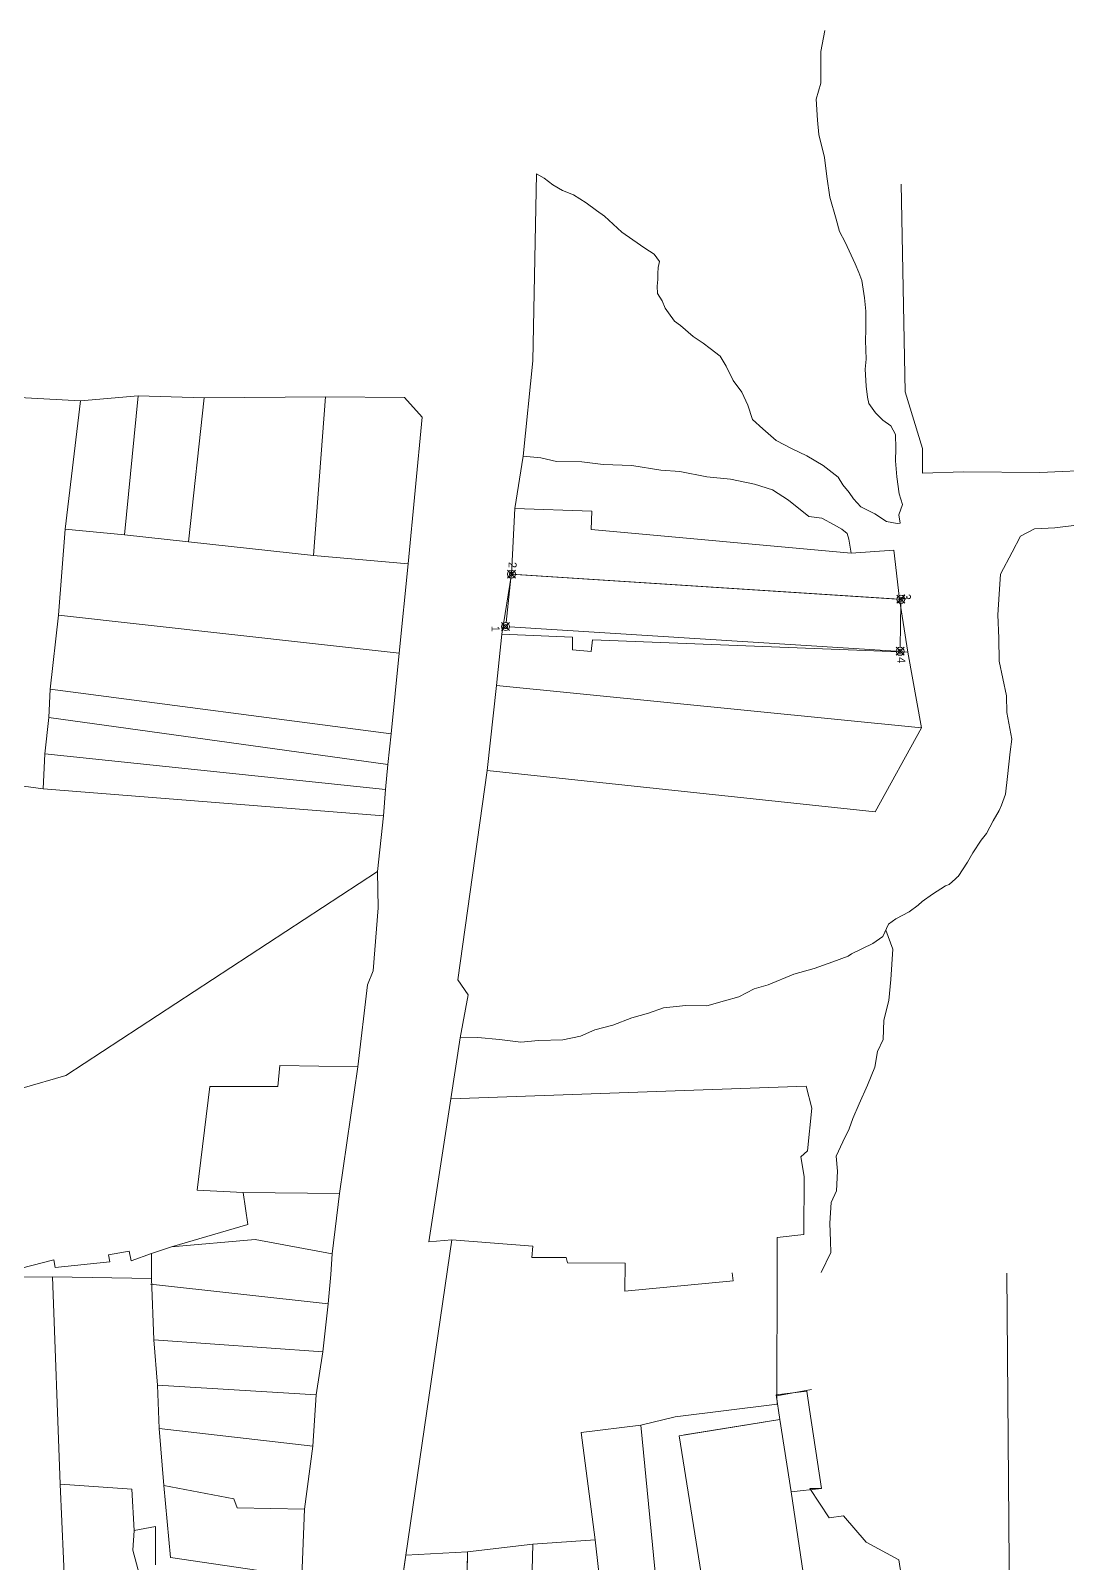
# Model space of a CAD drawing. Header units: millimetres. Extents: x 613361 to 614677, y 1317501 to 1318598.
# Drawn here: x 613711.9 to 613841.5, y 1318345.1 to 1318536.6 of the extents above; entities that cross this region are included whole.
import ezdxf
from ezdxf.enums import TextEntityAlignment as Align

# ---------------------------------------------------------------- set-up
doc = ezdxf.new("R2010")
doc.units = ezdxf.units.MM
doc.header["$PDMODE"] = 35
doc.header["$PDSIZE"] = 0.5
for name, color, linetype in [('2', 7, 'Continuous'), ('6', 7, 'Continuous'), ('CVL_CUADCON_TIT', 1, 'Continuous')]:
    doc.layers.add(name, color=color, linetype=linetype)
doc.layers.add('Nivel 2', color=7, linetype='Continuous', lineweight=0)
doc.styles.get("Standard").update_dxf_attribs({"font": 'TCCM____.TTF'})

msp = doc.modelspace()

# ---------------------------------------------------------------- linework, layer by layer
at = {"color": 1, "linetype": 'ByBlock', "lineweight": 0, "flags": 128}
msp.add_lwpolyline([(613766.19765, 1318328.37079), (613756.17948, 1318327.3679), (613758.81965, 1318346.10579), (613766.54065, 1318346.50379), (613766.19765, 1318328.37079)], dxfattribs=at)
at = {"layer": '2', "color": 1, "linetype": 'ByBlock', "lineweight": 0}
for p, q in [((613748.44565, 1318371.49179), (613749.11965, 1318377.48879)), ((613727.34765, 1318372.99879), (613748.44565, 1318371.49179)), ((613727.78965, 1318367.31379), (613727.34765, 1318372.99879)), ((613748.44565, 1318371.49179), (613747.61565, 1318366.10379)), ((613747.61565, 1318366.10379), (613727.78965, 1318367.31379)), ((613727.78965, 1318367.31379), (613727.97665, 1318361.93079)), ((613747.61565, 1318366.10379), (613747.19865, 1318359.70179)), ((613809.55565, 1318366.80579), (613805.19065, 1318366.01879)), ((613805.24765, 1318364.95279), (613792.50265, 1318363.35779)), ((613805.19065, 1318366.01879), (613805.24765, 1318364.95279)), ((613780.72565, 1318361.41279), (613788.19065, 1318362.31779)), ((613792.50265, 1318363.35779), (613788.19065, 1318362.31779)), ((613788.19065, 1318362.31779), (613791.23265, 1318331.05079)), ((613727.97665, 1318361.93079), (613747.19865, 1318359.70179)), ((613727.97665, 1318361.93079), (613728.58065, 1318354.77379)), ((613782.48765, 1318348.01479), (613780.72565, 1318361.41279)), ((613747.19865, 1318359.70179), (613746.18065, 1318351.82479)), ((613717.10065, 1318321.69779), (613715.62065, 1318354.95479)), ((613715.62065, 1318354.95479), (613724.56865, 1318354.34479)), ((613737.33065, 1318353.14679), (613728.58065, 1318354.77379)), ((613728.58065, 1318354.77379), (613729.39865, 1318345.78879)), ((613724.56865, 1318354.34479), (613724.85465, 1318349.16579)), ((613737.74465, 1318351.98079), (613737.33065, 1318353.14679)), ((613809.32865, 1318354.41179), (613810.75165, 1318354.41979)), ((613811.73965, 1318350.76879), (613809.32865, 1318354.41179)), ((613746.18065, 1318351.82479), (613737.74465, 1318351.98079)), ((613745.82765, 1318343.39179), (613746.18065, 1318351.82479)), ((613813.51665, 1318350.98179), (613811.73965, 1318350.76879)), ((613816.38365, 1318347.69679), (613813.51665, 1318350.98179)), ((613724.71765, 1318346.72779), (613724.85465, 1318349.16579)), ((613724.85465, 1318349.16579), (613727.54465, 1318349.68879)), ((613727.54465, 1318349.68879), (613727.52465, 1318344.86379)), ((613774.71565, 1318347.46379), (613766.54065, 1318346.50379)), ((613774.50965, 1318339.79379), (613774.71565, 1318347.46379)), ((613782.48765, 1318348.01479), (613774.71565, 1318347.46379)), ((613784.47965, 1318330.09879), (613782.48765, 1318348.01479)), ((613820.46265, 1318345.48479), (613816.38365, 1318347.69679)), ((613726.95565, 1318338.35979), (613724.71765, 1318346.72779)), ((613729.39865, 1318345.78879), (613745.82765, 1318343.39179)), ((613758.81965, 1318346.10579), (613766.54065, 1318346.50379)), ((613766.54065, 1318346.50379), (613766.19765, 1318328.37079)), ((613820.93965, 1318342.28779), (613820.46265, 1318345.48479))]:
    msp.add_line(p, q, dxfattribs=at)
msp.add_lwpolyline([(613758.81965, 1318346.10579), (613756.67565, 1318331.36479), (613760.10365, 1318327.77879), (613766.19765, 1318328.37079)], dxfattribs=at)
at = {"layer": '6', "color": 1, "linetype": 'ByBlock', "lineweight": 0}
for p, q in [((613758.81965, 1318346.10579), (613764.56765, 1318385.49779)), ((613805.19065, 1318366.01879), (613805.24565, 1318381.39979)), ((613715.62065, 1318354.95479), (613714.64565, 1318380.85079)), ((613727.04565, 1318380.66679), (613727.34765, 1318372.99879))]:
    msp.add_line(p, q, dxfattribs=at)
msp.add_lwpolyline([(613833.95765, 1318381.31479), (613834.26865, 1318339.82279), (613830.63565, 1318335.79079), (613825.50665, 1318335.25379)], dxfattribs=at)
at = {"layer": 'CVL_CUADCON_TIT', "color": 1, "linetype": 'ByBlock', "lineweight": 0, "ltscale": 0.5, "flags": 128}
for points in [[(613793.00627, 1318361.01827), (613797.71952, 1318331.55019), (613810.0388, 1318333.47283), (613810.0388, 1318333.47283), (613806.98863, 1318354.01132), (613810.76599, 1318354.42548), (613809.2885, 1318364.29538), (613808.9478, 1318366.57128), (613805.11506, 1318366.11336), (613805.59083, 1318363.04019), (613801.50479, 1318362.38442), (613793.00627, 1318361.01827)], [(613810.0388, 1318333.47283), (613797.71951, 1318331.55025), (613793.00627, 1318361.01827), (613805.59067, 1318363.04123), (613806.98863, 1318354.01132), (613810.0388, 1318333.47283)], [(613805.59067, 1318363.04123), (613793.64621, 1318361.12114)]]:
    msp.add_lwpolyline(points, dxfattribs=at)
at = {"layer": 'Nivel 2', "color": 1, "linetype": 'ByBlock', "lineweight": 0}
for p, q in [((613821.26365, 1318491.44679), (613820.73565, 1318517.43679)), ((613821.26365, 1318491.44679), (613820.73565, 1318517.43679)), ((613718.15465, 1318490.35079), (613708.99465, 1318490.84979)), ((613718.15465, 1318490.35079), (613708.99465, 1318490.84979)), ((613725.37465, 1318490.95879), (613718.15465, 1318490.35079)), ((613725.37465, 1318490.95879), (613718.15465, 1318490.35079)), ((613725.37465, 1318490.95879), (613723.65765, 1318473.60079)), ((613725.37465, 1318490.95879), (613723.65765, 1318473.60079)), ((613733.61765, 1318490.70879), (613725.37465, 1318490.95879)), ((613733.61765, 1318490.70879), (613725.37465, 1318490.95879)), ((613733.61765, 1318490.70879), (613731.65065, 1318472.73879)), ((613733.61765, 1318490.70879), (613731.65065, 1318472.73879)), ((613748.77565, 1318490.86079), (613733.61765, 1318490.70879)), ((613748.77565, 1318490.86079), (613733.61765, 1318490.70879)), ((613747.27965, 1318471.01179), (613748.77565, 1318490.86079)), ((613747.27965, 1318471.01179), (613748.77565, 1318490.86079)), ((613823.39565, 1318484.38979), (613821.26365, 1318491.44679)), ((613823.39565, 1318484.38979), (613821.26365, 1318491.44679)), ((613718.15465, 1318490.35079), (613716.22565, 1318474.31479)), ((613718.15465, 1318490.35079), (613716.22565, 1318474.31479)), ((613773.49765, 1318483.44679), (613772.47265, 1318476.87779)), ((613773.49765, 1318483.44679), (613772.47265, 1318476.87779)), ((613823.41665, 1318481.28679), (613823.39565, 1318484.38979)), ((613823.41665, 1318481.28679), (613823.39565, 1318484.38979)), ((613828.55265, 1318481.47379), (613823.41665, 1318481.28679)), ((613828.55265, 1318481.47379), (613823.41665, 1318481.28679)), ((613838.06665, 1318481.38479), (613828.55265, 1318481.47379)), ((613838.06665, 1318481.38479), (613828.55265, 1318481.47379)), ((613847.77965, 1318481.80579), (613838.06665, 1318481.38479)), ((613847.77965, 1318481.80579), (613838.06665, 1318481.38479)), ((613772.01765, 1318468.68479), (613772.47265, 1318476.87779)), ((613772.01765, 1318468.68479), (613772.47265, 1318476.87779)), ((613772.47265, 1318476.87779), (613782.08965, 1318476.53479)), ((613772.47265, 1318476.87779), (613782.08965, 1318476.53479)), ((613782.08965, 1318476.53479), (613782.00265, 1318474.24479)), ((613782.08965, 1318476.53479), (613782.00265, 1318474.24479)), ((613716.22565, 1318474.31479), (613715.43165, 1318463.57579)), ((613716.22565, 1318474.31479), (613715.43165, 1318463.57579)), ((613716.22565, 1318474.31479), (613723.65765, 1318473.60079)), ((613716.22565, 1318474.31479), (613723.65765, 1318473.60079)), ((613723.65765, 1318473.60079), (613731.65065, 1318472.73879)), ((613723.65765, 1318473.60079), (613731.65065, 1318472.73879)), ((613782.00265, 1318474.24479), (613814.47765, 1318471.30779)), ((613782.00265, 1318474.24479), (613814.47765, 1318471.30779)), ((613731.65065, 1318472.73879), (613747.27965, 1318471.01179)), ((613731.65065, 1318472.73879), (613747.27965, 1318471.01179)), ((613814.47765, 1318471.30779), (613819.81665, 1318471.69979)), ((613814.47765, 1318471.30779), (613819.81665, 1318471.69979)), ((613819.81665, 1318471.69979), (613820.51865, 1318465.54879)), ((613819.81665, 1318471.69979), (613820.51865, 1318465.54879)), ((613759.13865, 1318469.97179), (613747.27965, 1318471.01179)), ((613759.13865, 1318469.97179), (613747.27965, 1318471.01179)), ((613759.13865, 1318469.97179), (613757.99165, 1318458.82379)), ((613759.13865, 1318469.97179), (613757.99165, 1318458.82379)), ((613772.01765, 1318468.68479), (613770.84665, 1318461.19879)), ((613772.01765, 1318468.68479), (613770.84665, 1318461.19879)), ((613820.51865, 1318465.54879), (613772.01765, 1318468.68479)), ((613820.51865, 1318465.54879), (613772.01765, 1318468.68479)), ((613821.57965, 1318458.94379), (613820.51865, 1318465.54879)), ((613821.57965, 1318458.94379), (613820.51865, 1318465.54879)), ((613715.43165, 1318463.57579), (613714.37465, 1318454.31079)), ((613715.43165, 1318463.57579), (613714.37465, 1318454.31079)), ((613757.99165, 1318458.82379), (613715.43165, 1318463.57579)), ((613757.99165, 1318458.82379), (613715.43165, 1318463.57579)), ((613770.17665, 1318454.78479), (613770.84665, 1318461.19879)), ((613770.17665, 1318454.78479), (613770.84665, 1318461.19879)), ((613770.84665, 1318461.19879), (613779.64965, 1318460.79979)), ((613770.84665, 1318461.19879), (613779.64965, 1318460.79979)), ((613779.64965, 1318460.79979), (613779.66065, 1318459.22279)), ((613779.64965, 1318460.79979), (613779.66065, 1318459.22279)), ((613782.00165, 1318459.03479), (613782.14465, 1318460.46079)), ((613782.00165, 1318459.03479), (613782.14465, 1318460.46079)), ((613782.14465, 1318460.46079), (613821.57965, 1318458.94379)), ((613782.14465, 1318460.46079), (613821.57965, 1318458.94379)), ((613756.99065, 1318448.74479), (613757.99165, 1318458.82379)), ((613756.99065, 1318448.74479), (613757.99165, 1318458.82379)), ((613779.66065, 1318459.22279), (613782.00165, 1318459.03479)), ((613779.66065, 1318459.22279), (613782.00165, 1318459.03479)), ((613821.57965, 1318458.94379), (613823.27065, 1318449.49279)), ((613821.57965, 1318458.94379), (613823.27065, 1318449.49279)), ((613714.19465, 1318450.74879), (613714.37465, 1318454.31079)), ((613714.19465, 1318450.74879), (613714.37465, 1318454.31079)), ((613714.37465, 1318454.31079), (613756.99065, 1318448.74479)), ((613714.37465, 1318454.31079), (613756.99065, 1318448.74479)), ((613768.97565, 1318444.14579), (613770.17665, 1318454.78479)), ((613768.97565, 1318444.14579), (613770.17665, 1318454.78479)), ((613823.27065, 1318449.49279), (613770.17665, 1318454.78479)), ((613823.27065, 1318449.49279), (613770.17665, 1318454.78479)), ((613714.19465, 1318450.74879), (613713.71565, 1318446.21779)), ((613714.19465, 1318450.74879), (613713.71565, 1318446.21779)), ((613756.55765, 1318444.87679), (613714.19465, 1318450.74879)), ((613756.55765, 1318444.87679), (613714.19465, 1318450.74879)), ((613756.99065, 1318448.74479), (613756.55765, 1318444.87679)), ((613756.99065, 1318448.74479), (613756.55765, 1318444.87679)), ((613823.27065, 1318449.49279), (613817.48965, 1318438.97579)), ((613823.27065, 1318449.49279), (613817.48965, 1318438.97579)), ((613713.49065, 1318441.84179), (613713.71565, 1318446.21779)), ((613713.49065, 1318441.84179), (613713.71565, 1318446.21779)), ((613713.71565, 1318446.21779), (613756.27365, 1318441.77179)), ((613713.71565, 1318446.21779), (613756.27365, 1318441.77179)), ((613756.27365, 1318441.77179), (613756.55765, 1318444.87679)), ((613756.27365, 1318441.77179), (613756.55765, 1318444.87679)), ((613768.97565, 1318444.14579), (613765.33265, 1318417.97479)), ((613768.97565, 1318444.14579), (613765.33265, 1318417.97479)), ((613817.48965, 1318438.97579), (613768.97565, 1318444.14579)), ((613817.48965, 1318438.97579), (613768.97565, 1318444.14579)), ((613710.12965, 1318442.32779), (613713.49065, 1318441.84179)), ((613710.12965, 1318442.32779), (613713.49065, 1318441.84179)), ((613756.04065, 1318438.46379), (613713.49065, 1318441.84179)), ((613756.04065, 1318438.46379), (613713.49065, 1318441.84179)), ((613756.27365, 1318441.77179), (613756.04065, 1318438.46379)), ((613756.27365, 1318441.77179), (613756.04065, 1318438.46379)), ((613756.04065, 1318438.46379), (613755.27265, 1318431.53979)), ((613756.04065, 1318438.46379), (613755.27265, 1318431.53979)), ((613716.32165, 1318406.04879), (613755.27265, 1318431.53979)), ((613716.32165, 1318406.04879), (613755.27265, 1318431.53979)), ((613755.27265, 1318431.53979), (613755.35365, 1318426.96279)), ((613755.27265, 1318431.53979), (613755.35365, 1318426.96279)), ((613755.35365, 1318426.96279), (613754.74465, 1318419.12479)), ((613755.35365, 1318426.96279), (613754.74465, 1318419.12479)), ((613754.74465, 1318419.12479), (613754.04365, 1318417.33979)), ((613754.74465, 1318419.12479), (613754.04365, 1318417.33979)), ((613765.33265, 1318417.97479), (613766.61765, 1318416.10079)), ((613765.33265, 1318417.97479), (613766.61765, 1318416.10079)), ((613754.04365, 1318417.33979), (613752.83965, 1318407.10679)), ((613754.04365, 1318417.33979), (613752.83965, 1318407.10679)), ((613766.61765, 1318416.10079), (613765.63565, 1318410.75279)), ((613766.61765, 1318416.10079), (613765.63565, 1318410.75279)), ((613765.63565, 1318410.75279), (613764.46465, 1318403.11479)), ((613765.63565, 1318410.75279), (613764.46465, 1318403.11479)), ((613743.07165, 1318407.29579), (613742.83465, 1318404.64879)), ((613743.07165, 1318407.29579), (613742.83465, 1318404.64879)), ((613752.83965, 1318407.10679), (613743.07165, 1318407.29579)), ((613752.83965, 1318407.10679), (613743.07165, 1318407.29579)), ((613752.83965, 1318407.10679), (613750.55365, 1318391.27079)), ((613752.83965, 1318407.10679), (613750.55365, 1318391.27079)), ((613710.88865, 1318404.43579), (613716.32165, 1318406.04879)), ((613710.88865, 1318404.43579), (613716.32165, 1318406.04879)), ((613734.33865, 1318404.64279), (613732.74565, 1318391.71179)), ((613734.33865, 1318404.64279), (613732.74565, 1318391.71179)), ((613742.83465, 1318404.64879), (613734.33865, 1318404.64279)), ((613742.83465, 1318404.64879), (613734.33865, 1318404.64279)), ((613764.46465, 1318403.11479), (613808.86465, 1318404.68279)), ((613764.46465, 1318403.11479), (613808.86465, 1318404.68279)), ((613808.86465, 1318404.68279), (613809.59565, 1318401.94079)), ((613808.86465, 1318404.68279), (613809.59565, 1318401.94079)), ((613764.46465, 1318403.11479), (613761.68365, 1318385.24079)), ((613764.46465, 1318403.11479), (613761.68365, 1318385.24079)), ((613809.59565, 1318401.94079), (613809.02065, 1318396.59579)), ((613809.59565, 1318401.94079), (613809.02065, 1318396.59579)), ((613809.02065, 1318396.59579), (613808.21065, 1318395.87779)), ((613809.02065, 1318396.59579), (613808.21065, 1318395.87779)), ((613808.21065, 1318395.87779), (613808.63465, 1318393.38879)), ((613808.21065, 1318395.87779), (613808.63465, 1318393.38879)), ((613808.63465, 1318393.38879), (613808.58065, 1318386.16479)), ((613808.63465, 1318393.38879), (613808.58065, 1318386.16479)), ((613732.74565, 1318391.71179), (613738.49665, 1318391.39379)), ((613732.74565, 1318391.71179), (613738.49665, 1318391.39379)), ((613738.49665, 1318391.39379), (613739.08165, 1318387.42979)), ((613750.55365, 1318391.27079), (613738.49665, 1318391.39379)), ((613750.55365, 1318391.27079), (613738.49665, 1318391.39379)), ((613738.49665, 1318391.39379), (613739.08165, 1318387.42979)), ((613749.63665, 1318383.73679), (613750.55365, 1318391.27079)), ((613749.63665, 1318383.73679), (613750.55365, 1318391.27079)), ((613739.08165, 1318387.42979), (613729.53665, 1318384.61979)), ((613739.08165, 1318387.42979), (613729.53665, 1318384.61979)), ((613729.53665, 1318384.61979), (613740.01065, 1318385.55479)), ((613729.53665, 1318384.61979), (613740.01065, 1318385.55479)), ((613740.01065, 1318385.55479), (613749.63665, 1318383.73679)), ((613740.01065, 1318385.55479), (613749.63665, 1318383.73679)), ((613758.81965, 1318346.10579), (613764.56765, 1318385.49779)), ((613761.68365, 1318385.24079), (613764.56765, 1318385.49779)), ((613761.68365, 1318385.24079), (613764.56765, 1318385.49779)), ((613764.56765, 1318385.49779), (613774.68465, 1318384.69079)), ((613808.58065, 1318386.16479), (613805.22565, 1318385.78579)), ((613808.58065, 1318386.16479), (613805.22565, 1318385.78579)), ((613805.22565, 1318385.78579), (613805.24565, 1318381.39979)), ((613805.22565, 1318385.78579), (613805.24565, 1318381.39979)), ((613721.65865, 1318383.60079), (613724.24965, 1318384.07579)), ((613721.65865, 1318383.60079), (613724.24965, 1318384.07579)), ((613721.81665, 1318382.73679), (613721.65865, 1318383.60079)), ((613721.81665, 1318382.73679), (613721.65865, 1318383.60079)), ((613724.24965, 1318384.07579), (613724.51265, 1318382.85679)), ((613724.24965, 1318384.07579), (613724.51265, 1318382.85679)), ((613724.51265, 1318382.85679), (613727.04965, 1318383.78879)), ((613724.51265, 1318382.85679), (613727.04965, 1318383.78879)), ((613727.04965, 1318383.78879), (613727.04565, 1318380.66679)), ((613727.04965, 1318383.78879), (613727.04565, 1318380.66679)), ((613729.53665, 1318384.61979), (613727.04965, 1318383.78879)), ((613729.53665, 1318384.61979), (613727.04965, 1318383.78879)), ((613749.63665, 1318383.73679), (613749.45165, 1318381.17479)), ((613749.63665, 1318383.73679), (613749.45165, 1318381.17479)), ((613774.68465, 1318384.69079), (613774.59265, 1318383.26779)), ((613774.59265, 1318383.26779), (613778.86065, 1318383.29179)), ((613778.86065, 1318383.29179), (613779.01765, 1318382.63279)), ((613706.31165, 1318380.80479), (613714.84565, 1318382.99579)), ((613706.31165, 1318380.80479), (613714.84565, 1318382.99579)), ((613714.84565, 1318382.99579), (613715.00465, 1318382.02979)), ((613714.84565, 1318382.99579), (613715.00465, 1318382.02979)), ((613715.00465, 1318382.02979), (613721.81665, 1318382.73679)), ((613715.00465, 1318382.02979), (613721.81665, 1318382.73679)), ((613779.01765, 1318382.63279), (613786.23365, 1318382.57179)), ((613786.23365, 1318382.57179), (613786.20465, 1318379.06679)), ((613799.76465, 1318380.36179), (613799.60565, 1318381.37679)), ((613805.19065, 1318366.01879), (613805.24565, 1318381.39979)), ((613714.64565, 1318380.85079), (613706.31165, 1318380.80479)), ((613715.62065, 1318354.95479), (613714.64565, 1318380.85079)), ((613714.64565, 1318380.85079), (613727.04565, 1318380.66679)), ((613749.11965, 1318377.48879), (613726.89765, 1318379.95479)), ((613727.04565, 1318380.66679), (613727.34765, 1318372.99879)), ((613749.11965, 1318377.48879), (613749.45165, 1318381.17479)), ((613786.20465, 1318379.06679), (613799.76465, 1318380.36179)), ((613748.44565, 1318371.49179), (613749.11965, 1318377.48879))]:
    msp.add_line(p, q, dxfattribs=at)
at = {"layer": 'Nivel 2', "color": 1, "linetype": 'ByBlock', "lineweight": 0, "flags": 128}
for points in [[(613775.14665, 1318518.70979), (613776.11665, 1318518.15679), (613777.19065, 1318517.34979), (613778.41565, 1318516.64579), (613779.79265, 1318516.09579), (613781.37665, 1318515.08879), (613782.65465, 1318514.13079), (613783.67665, 1318513.42579), (613785.82665, 1318511.40479), (613787.20665, 1318510.44779), (613788.68865, 1318509.43979), (613789.86365, 1318508.68479), (613790.53065, 1318507.77379), (613790.38365, 1318507.00979), (613790.33765, 1318506.24679), (613790.34265, 1318505.48379), (613790.24665, 1318504.66879), (613790.30265, 1318503.75379), (613790.86865, 1318502.84179), (613791.23065, 1318501.92879), (613791.64165, 1318501.32079), (613792.41165, 1318500.30879), (613793.17865, 1318499.75379), (613794.76465, 1318498.39079), (613795.99065, 1318497.53479), (613796.85965, 1318496.87879), (613798.13865, 1318495.92079), (613798.85865, 1318494.65379), (613799.73565, 1318492.87979), (613800.81365, 1318491.41179), (613801.58665, 1318489.78879), (613802.15865, 1318488.01279), (613803.43765, 1318486.85079), (613805.12665, 1318485.38679), (613807.11765, 1318484.33179), (613808.95465, 1318483.47979), (613810.99665, 1318482.27279), (613812.88865, 1318480.80979), (613813.45465, 1318479.84679), (613814.22465, 1318478.88579), (613814.78965, 1318478.07579), (613815.71165, 1318477.11479), (613817.44665, 1318476.21079), (613818.92865, 1318475.25479), (613820.25265, 1318475.00879), (613820.60865, 1318475.06279), (613820.44965, 1318476.07879), (613820.89865, 1318477.40379), (613820.48265, 1318478.72379), (613820.21465, 1318480.85879), (613820.04865, 1318482.84179), (613820.08965, 1318484.36779), (613820.02665, 1318486.14779), (613819.45965, 1318487.21279), (613818.43765, 1318487.91779), (613817.51665, 1318488.82679), (613816.69465, 1318489.99179), (613816.53665, 1318490.80479), (613816.37465, 1318492.17679), (613816.25865, 1318494.31279), (613816.35265, 1318495.53379), (613816.28665, 1318497.87379), (613816.32865, 1318499.19679), (613816.31265, 1318501.53679), (613816.14965, 1318503.21379), (613815.82965, 1318505.39879), (613815.46665, 1318506.36379), (613815.00165, 1318507.47979), (613813.76365, 1318510.16679), (613813.04265, 1318511.48479), (613812.62465, 1318513.05879), (613811.84365, 1318515.80079), (613811.47065, 1318518.39279), (613811.14965, 1318520.73079), (613810.46965, 1318523.62579), (613810.30465, 1318525.40479), (613810.13465, 1318528.04879), (613810.68165, 1318530.03679), (613810.71965, 1318531.86779), (613810.71565, 1318532.52879), (613810.70565, 1318534.00379), (613811.19765, 1318536.60179)], [(613775.14665, 1318518.70979), (613776.11665, 1318518.15679), (613777.19065, 1318517.34979), (613778.41565, 1318516.64579), (613779.79265, 1318516.09579), (613781.37665, 1318515.08879), (613782.65465, 1318514.13079), (613783.67665, 1318513.42579), (613785.82665, 1318511.40479), (613787.20665, 1318510.44779), (613788.68865, 1318509.43979), (613789.86365, 1318508.68479), (613790.53065, 1318507.77379), (613790.38365, 1318507.00979), (613790.33765, 1318506.24679), (613790.34265, 1318505.48379), (613790.24665, 1318504.66879), (613790.30265, 1318503.75379), (613790.86865, 1318502.84179), (613791.23065, 1318501.92879), (613791.64165, 1318501.32079), (613792.41165, 1318500.30879), (613793.17865, 1318499.75379), (613794.76465, 1318498.39079), (613795.99065, 1318497.53479), (613796.85965, 1318496.87879), (613798.13865, 1318495.92079), (613798.85865, 1318494.65379), (613799.73565, 1318492.87979), (613800.81365, 1318491.41179), (613801.58665, 1318489.78879), (613802.15865, 1318488.01279), (613803.43765, 1318486.85079), (613805.12665, 1318485.38679), (613807.11765, 1318484.33179), (613808.95465, 1318483.47979), (613810.99665, 1318482.27279), (613812.88865, 1318480.80979), (613813.45465, 1318479.84679), (613814.22465, 1318478.88579), (613814.78965, 1318478.07579), (613815.71165, 1318477.11479), (613817.44665, 1318476.21079), (613818.92865, 1318475.25479), (613820.25265, 1318475.00879), (613820.60865, 1318475.06279), (613820.44965, 1318476.07879), (613820.89865, 1318477.40379), (613820.48265, 1318478.72379), (613820.21465, 1318480.85879), (613820.04865, 1318482.84179), (613820.08965, 1318484.36779), (613820.02665, 1318486.14779), (613819.45965, 1318487.21279), (613818.43765, 1318487.91779), (613817.51665, 1318488.82679), (613816.69465, 1318489.99179), (613816.53665, 1318490.80479), (613816.37465, 1318492.17679), (613816.25865, 1318494.31279), (613816.35265, 1318495.53379), (613816.28665, 1318497.87379), (613816.32865, 1318499.19679), (613816.31265, 1318501.53679), (613816.14965, 1318503.21379), (613815.82965, 1318505.39879), (613815.46665, 1318506.36379), (613815.00165, 1318507.47979), (613813.76365, 1318510.16679), (613813.04265, 1318511.48479), (613812.62465, 1318513.05879), (613811.84365, 1318515.80079), (613811.47065, 1318518.39279), (613811.14965, 1318520.73079), (613810.46965, 1318523.62579), (613810.30465, 1318525.40479), (613810.13465, 1318528.04879), (613810.68165, 1318530.03679), (613810.71965, 1318531.86779), (613810.71565, 1318532.52879), (613810.70565, 1318534.00379), (613811.19765, 1318536.60179)], [(613775.14665, 1318518.70979), (613774.69065, 1318495.35779), (613773.49765, 1318483.44679), (613775.68665, 1318483.20679), (613777.67365, 1318482.76179), (613780.82765, 1318482.73179), (613783.47465, 1318482.39379), (613787.08765, 1318482.26579), (613790.70365, 1318481.67879), (613793.09565, 1318481.49179), (613796.45765, 1318480.85279), (613799.40965, 1318480.56679), (613802.41565, 1318479.92579), (613804.65865, 1318479.22879), (613806.65065, 1318477.91979), (613809.20765, 1318475.90179), (613810.83765, 1318475.65879), (613812.36865, 1318474.85479), (613813.33865, 1318474.30179), (613814.00365, 1318473.74679), (613814.21265, 1318473.03579), (613814.47765, 1318471.30779)], [(613775.14665, 1318518.70979), (613774.69065, 1318495.35779), (613773.49765, 1318483.44679), (613775.68665, 1318483.20679), (613777.67365, 1318482.76179), (613780.82765, 1318482.73179), (613783.47465, 1318482.39379), (613787.08765, 1318482.26579), (613790.70365, 1318481.67879), (613793.09565, 1318481.49179), (613796.45765, 1318480.85279), (613799.40965, 1318480.56679), (613802.41565, 1318479.92579), (613804.65865, 1318479.22879), (613806.65065, 1318477.91979), (613809.20765, 1318475.90179), (613810.83765, 1318475.65879), (613812.36865, 1318474.85479), (613813.33865, 1318474.30179), (613814.00365, 1318473.74679), (613814.21265, 1318473.03579), (613814.47765, 1318471.30779)], [(613748.77565, 1318490.86079), (613758.64565, 1318490.77379), (613760.84965, 1318488.29579), (613759.13865, 1318469.97179)], [(613748.77565, 1318490.86079), (613758.64565, 1318490.77379), (613760.84965, 1318488.29579), (613759.13865, 1318469.97179)], [(613819.15965, 1318424.94679), (613820.07065, 1318425.61379), (613821.74365, 1318426.48979), (613822.85765, 1318427.31179), (613823.36365, 1318427.77279), (613824.67965, 1318428.69679), (613826.30065, 1318429.72479), (613826.75765, 1318429.88079), (613827.51565, 1318430.59779), (613827.76865, 1318430.85379), (613827.86965, 1318430.90579), (613829.02865, 1318432.69379), (613829.68165, 1318433.86779), (613830.73965, 1318435.45179), (613831.39565, 1318436.27079), (613832.24965, 1318437.85279), (613833.00465, 1318439.12979), (613833.30565, 1318439.79279), (613833.80465, 1318441.16979), (613834.04465, 1318443.40979), (613834.38065, 1318446.46379), (613834.57365, 1318448.04279), (613833.94065, 1318451.39579), (613833.92665, 1318453.48079), (613832.98265, 1318457.79879), (613832.96365, 1318460.69779), (613832.84265, 1318463.59679), (613832.97765, 1318466.19179), (613833.16465, 1318468.68579), (613834.62165, 1318471.44279), (613835.67765, 1318473.43379), (613837.40065, 1318474.36079), (613839.94365, 1318474.47879), (613842.99365, 1318474.85579)], [(613819.15965, 1318424.94679), (613820.07065, 1318425.61379), (613821.74365, 1318426.48979), (613822.85765, 1318427.31179), (613823.36365, 1318427.77279), (613824.67965, 1318428.69679), (613826.30065, 1318429.72479), (613826.75765, 1318429.88079), (613827.51565, 1318430.59779), (613827.76865, 1318430.85379), (613827.86965, 1318430.90579), (613829.02865, 1318432.69379), (613829.68165, 1318433.86779), (613830.73965, 1318435.45179), (613831.39565, 1318436.27079), (613832.24965, 1318437.85279), (613833.00465, 1318439.12979), (613833.30565, 1318439.79279), (613833.80465, 1318441.16979), (613834.04465, 1318443.40979), (613834.38065, 1318446.46379), (613834.57365, 1318448.04279), (613833.94065, 1318451.39579), (613833.92665, 1318453.48079), (613832.98265, 1318457.79879), (613832.96365, 1318460.69779), (613832.84265, 1318463.59679), (613832.97765, 1318466.19179), (613833.16465, 1318468.68579), (613834.62165, 1318471.44279), (613835.67765, 1318473.43379), (613837.40065, 1318474.36079), (613839.94365, 1318474.47879), (613842.99365, 1318474.85579)], [(613771.3571, 1318462.62045), (613771.96351, 1318468.18753)], [(613772.51661, 1318468.65233), (613820.21699, 1318465.56825)], [(613820.70753, 1318465.03606), (613820.61488, 1318459.53692)], [(613820.10743, 1318459.06823), (613771.80198, 1318462.09215)], [(613765.63565, 1318410.75279), (613767.82265, 1318410.76779), (613770.52065, 1318410.53079), (613773.21865, 1318410.19279), (613775.40465, 1318410.41079), (613778.45665, 1318410.48279), (613780.64065, 1318410.95479), (613782.46665, 1318411.72979), (613784.70165, 1318412.30479), (613787.08665, 1318413.23579), (613789.16865, 1318413.80979), (613791.04565, 1318414.48379), (613793.84265, 1318414.75679), (613796.43665, 1318414.72279), (613798.67065, 1318415.34779), (613800.44765, 1318415.86879), (613802.37465, 1318416.84779), (613804.10065, 1318417.36879), (613807.34765, 1318418.71279), (613809.88665, 1318419.39079), (613812.22165, 1318420.22079), (613814.09865, 1318420.94479), (613814.55465, 1318421.25379), (613817.19165, 1318422.54279), (613818.45765, 1318423.41579), (613819.15965, 1318424.94679)], [(613765.63565, 1318410.75279), (613767.82265, 1318410.76779), (613770.52065, 1318410.53079), (613773.21865, 1318410.19279), (613775.40465, 1318410.41079), (613778.45665, 1318410.48279), (613780.64065, 1318410.95479), (613782.46665, 1318411.72979), (613784.70165, 1318412.30479), (613787.08665, 1318413.23579), (613789.16865, 1318413.80979), (613791.04565, 1318414.48379), (613793.84265, 1318414.75679), (613796.43665, 1318414.72279), (613798.67065, 1318415.34779), (613800.44765, 1318415.86879), (613802.37465, 1318416.84779), (613804.10065, 1318417.36879), (613807.34765, 1318418.71279), (613809.88665, 1318419.39079), (613812.22165, 1318420.22079), (613814.09865, 1318420.94479), (613814.55465, 1318421.25379), (613817.19165, 1318422.54279), (613818.45765, 1318423.41579), (613819.15965, 1318424.94679)], [(613818.80865, 1318424.18179), (613819.68865, 1318421.79679), (613819.45965, 1318418.03079), (613819.22265, 1318415.38379), (613818.57765, 1318412.93779), (613818.49165, 1318410.54579), (613817.78965, 1318409.01579), (613817.44665, 1318407.07979), (613816.54565, 1318404.83579), (613815.49265, 1318402.48879), (613814.69065, 1318400.65279), (613814.24165, 1318399.37779), (613813.43865, 1318397.74479), (613812.63665, 1318395.95879), (613812.80165, 1318394.07779), (613812.66465, 1318391.63479), (613812.01365, 1318390.15579), (613811.82665, 1318387.55979), (613811.89265, 1318385.32179), (613811.95265, 1318383.89779), (613810.74965, 1318381.42179)], [(613818.80865, 1318424.18179), (613819.68865, 1318421.79679), (613819.45965, 1318418.03079), (613819.22265, 1318415.38379), (613818.57765, 1318412.93779), (613818.49165, 1318410.54579), (613817.78965, 1318409.01579), (613817.44665, 1318407.07979), (613816.54565, 1318404.83579), (613815.49265, 1318402.48879), (613814.69065, 1318400.65279), (613814.24165, 1318399.37779), (613813.43865, 1318397.74479), (613812.63665, 1318395.95879), (613812.80165, 1318394.07779), (613812.66465, 1318391.63479), (613812.01365, 1318390.15579), (613811.82665, 1318387.55979), (613811.89265, 1318385.32179), (613811.95265, 1318383.89779), (613810.74965, 1318381.42179)], [(613833.95765, 1318381.31479), (613834.26865, 1318339.82279), (613830.63565, 1318335.79079), (613825.50665, 1318335.25379)]]:
    msp.add_lwpolyline(points, dxfattribs=at)
at = {"layer": 'Nivel 2', "color": 1, "linetype": 'ByBlock', "lineweight": 0}
for centre in [(613772.01765, 1318468.68459), (613820.71595, 1318465.53599), (613771.30295, 1318462.12339), (613820.60645, 1318459.03699)]:
    msp.add_circle(centre, 0.5, dxfattribs=at)
for p in [(613772.01765, 1318468.68459), (613820.71595, 1318465.53599), (613771.30295, 1318462.12339), (613820.60645, 1318459.03699)]:
    msp.add_point(p, dxfattribs=at)

# ---------------------------------------------------------------- texts
msp.add_text('2', height=1, rotation=270, dxfattribs=at).set_placement((613771.37435, 1318469.45019), align=Align.BOTTOM_RIGHT)
msp.add_text('3', height=1, rotation=270, dxfattribs=at).set_placement((613821.45125, 1318466.21369), align=Align.MIDDLE_LEFT)
msp.add_text('1', height=1, rotation=270, dxfattribs=at).set_placement((613770.53805, 1318461.47929), align=Align.TOP_RIGHT)
msp.add_text('4', height=1, rotation=270, dxfattribs=at).set_placement((613821.28495, 1318458.30239), align=Align.TOP_LEFT)

doc.saveas('drawing.dxf')
